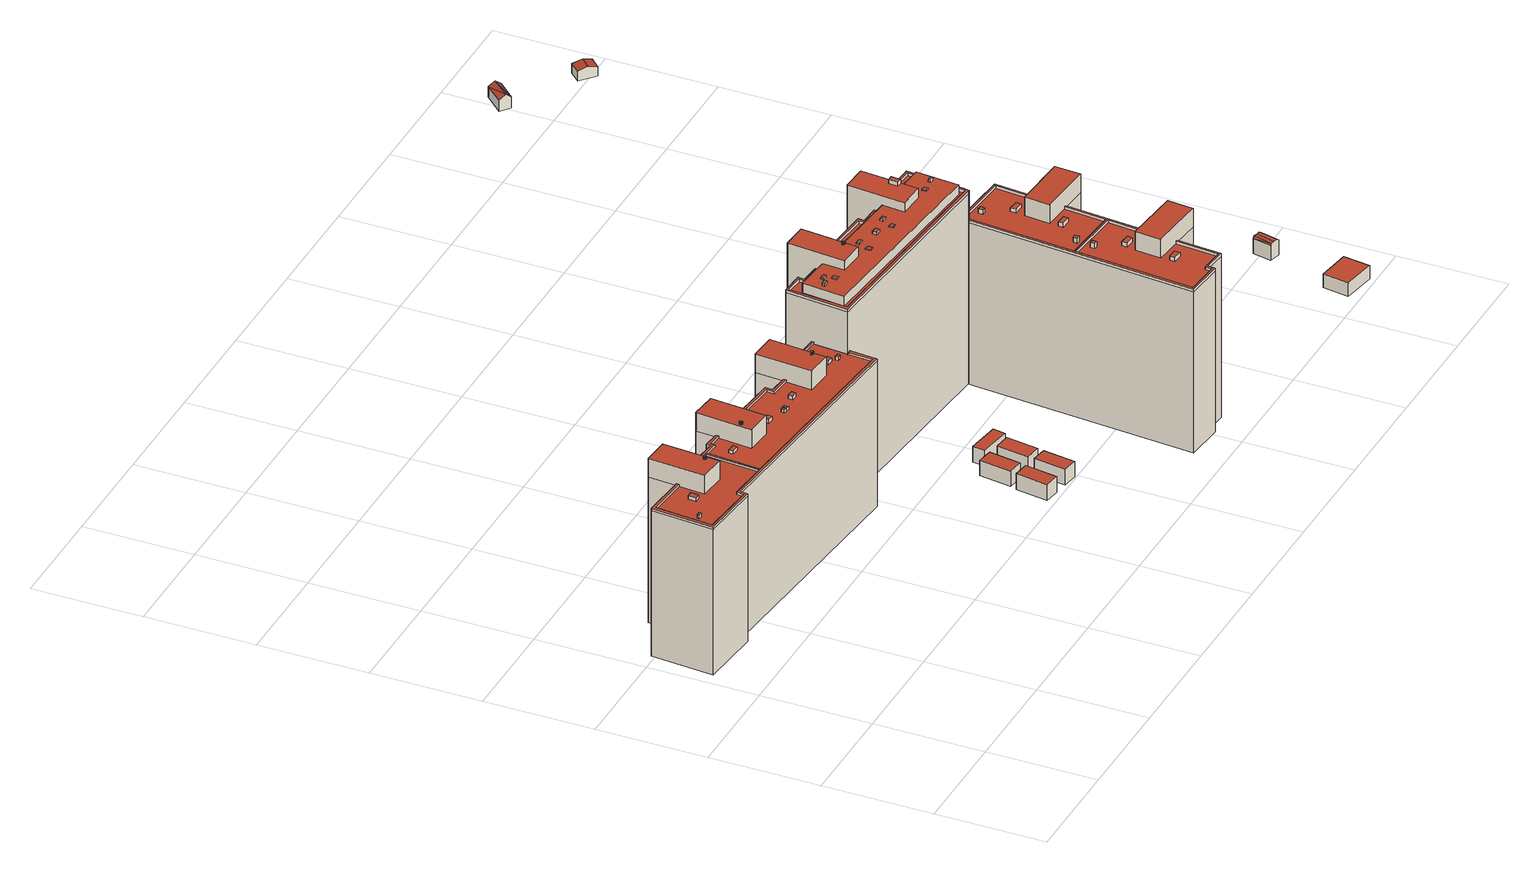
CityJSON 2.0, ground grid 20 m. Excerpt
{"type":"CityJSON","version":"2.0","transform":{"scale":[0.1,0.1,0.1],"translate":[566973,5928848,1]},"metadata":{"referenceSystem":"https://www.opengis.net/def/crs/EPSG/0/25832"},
"CityObjects":{
"building1":{"type":"Building","attributes":{"Grundfläche 2D":"685.745754","Grundhöhe NN":"2.690"},"children":["building1-1","building1-2","building1-3","building1-4","building1-5","building1-6","building1-7","building1-8","building1-9","building1-10","building1-11","building1-12","building1-13","building1-14","building1-15","building1-16","building1-17"],"geometry":[{"type":"MultiSurface","lod":"3","boundaries":[[[0,1,2,3],[4,5,6,7,8,9,10,11,12,13,14,15,16,17,18,19,20]],[[21,22,23,24,25,26,27,28,29,30,31,32,33,34,35,36,37,38,39,40,41,42,43,44,45,46,47,48,49,50,51,52,53,54,55,56,57,58,59]],[[60,61,62,63],[64,65,66,67,68,69,70,71,72,73,74,75,76,77,78,79]],[[80,81,82,83,84,85,86,87,88,89,90,91,92,93,94,95,96]],[[97,98,99,100],[101,102,103,104,105,106,107,108,109,110,111,112,113,114,115]],[[42,116,1,0,44,43,117,118]],[[116,119,2,1]],[[45,3,2,119,47,120,121,46]],[[0,3,45,44]],[[52,122,61,60,54,53,123,124]],[[122,125,62,61]],[[55,63,62,125,126,87,86,56]],[[60,63,55,54]],[[127,88,87,126]],[[127,128,89,88]],[[128,129,90,89]],[[129,130,91,90]],[[130,131,92,91]],[[131,132,93,92]],[[132,133,25,95,94,93]],[[96,95,25,24]],[[80,96,24,23]],[[22,21,82,81]],[[21,59,83,82]],[[84,83,59,58]],[[85,84,58,57]],[[86,85,57,56]],[[32,134,98,97,34,33,135,136]],[[134,137,99,98]],[[35,100,99,137,37,138,139,36]],[[97,100,35,34]],[[134,32,140,141]],[[137,134,141,142]],[[37,137,142,143]],[[47,119,144,145]],[[38,37,143,146]],[[39,38,146,147]],[[40,39,147,148]],[[41,40,148,149]],[[42,41,149,150]],[[116,42,150,151]],[[119,116,151,144]],[[48,47,145,152]],[[49,48,152,153]],[[50,49,153,154]],[[51,50,154,155]],[[52,51,155,156]],[[122,52,156,157]],[[125,122,157,158]],[[126,125,158,159]],[[127,126,159,160]],[[128,127,160,161]],[[129,128,161,162]],[[130,129,162,163]],[[131,130,163,164]],[[132,131,164,165]],[[166,25,133,132,165,167]],[[29,28,168,169]],[[168,28,27,26,25,166,170]],[[171,31,30,29,169,172]],[[32,31,171,140]],[[167,165,164,163,162,161,160,159,158,157,156,155,154,153,152,145,144,151,150,149,148,147,146,143,142,141,140,171,172,169,168,170,166]]],"semantics":{"surfaces":[{"type":"RoofSurface"},{"type":"WallSurface"},{"type":"GroundSurface"}],"values":[0,0,0,0,0,1,1,1,1,1,1,1,1,1,1,1,1,1,1,1,1,1,1,1,1,1,1,1,1,1,1,1,1,1,1,1,1,1,1,1,1,1,1,1,1,1,1,1,1,1,1,1,1,1,1,1,1,1,1,1,1,2]}}]},
"building1-1":{"type":"BuildingInstallation","parents":["building1"],"geometry":[{"type":"MultiSurface","lod":"3","boundaries":[[[173,174,175,176]],[[176,175,177,178]],[[173,176,178,179]],[[174,173,179,180]],[[175,174,180,177]]],"semantics":{"surfaces":[{"type":"RoofSurface"},{"type":"WallSurface"}],"values":[0,1,1,1,1]}}]},
"building1-2":{"type":"BuildingInstallation","parents":["building1"],"geometry":[{"type":"MultiSurface","lod":"3","boundaries":[[[181,182,183,184,185,186,187,188,189,190,191,192,193,194,195]],[[191,190,110,109]],[[184,183,102,101]],[[181,195,105,104]],[[182,181,104,103]],[[183,182,103,102]],[[185,184,101,115]],[[186,185,115,114]],[[187,186,114,113]],[[188,187,113,112]],[[189,188,112,111]],[[190,189,111,110]],[[192,191,109,108]],[[193,192,108,107]],[[194,193,107,106]],[[195,194,106,105]]],"semantics":{"surfaces":[{"type":"RoofSurface"},{"type":"WallSurface"}],"values":[0,1,1,1,1,1,1,1,1,1,1,1,1,1,1,1]}}]},
"building1-3":{"type":"BuildingInstallation","parents":["building1"],"geometry":[{"type":"MultiSurface","lod":"3","boundaries":[[[196,197,198,199]],[[200,201,199,198]],[[196,199,201,202]],[[202,203,197,196]],[[198,197,203,200]]],"semantics":{"surfaces":[{"type":"RoofSurface"},{"type":"WallSurface"}],"values":[0,1,1,1,1]}}]},
"building1-4":{"type":"BuildingInstallation","parents":["building1"],"geometry":[{"type":"MultiSurface","lod":"3","boundaries":[[[204,205,206,207]],[[207,206,208,209]],[[204,207,209,210]],[[205,204,210,211]],[[206,205,211,208]]],"semantics":{"surfaces":[{"type":"RoofSurface"},{"type":"WallSurface"}],"values":[0,1,1,1,1]}}]},
"building1-5":{"type":"BuildingInstallation","parents":["building1"],"geometry":[{"type":"MultiSurface","lod":"3","boundaries":[[[212,213,214,215,139,138,216,217,218,219,118,117,220]],[[37,38,216,138]],[[39,217,216,38]],[[39,40,218,217]],[[40,41,219,218]],[[41,42,118,219]],[[221,212,220,117,43,222]],[[213,212,221,223]],[[214,213,223,224]],[[224,225,215,214]],[[225,36,139,215]]],"semantics":{"surfaces":[{"type":"RoofSurface"},{"type":"WallSurface"}],"values":[0,1,1,1,1,1,1,1,1,1,1]}}]},
"building1-6":{"type":"BuildingInstallation","parents":["building1"],"geometry":[{"type":"MultiSurface","lod":"3","boundaries":[[[226,227,228,229]],[[229,228,230,231]],[[226,229,231,232]],[[227,226,232,233]],[[228,227,233,230]]],"semantics":{"surfaces":[{"type":"RoofSurface"},{"type":"WallSurface"}],"values":[0,1,1,1,1]}}]},
"building1-7":{"type":"BuildingInstallation","parents":["building1"],"geometry":[{"type":"MultiSurface","lod":"3","boundaries":[[[234,235,236,237,238,239,240,121,120,241,242,243,244,124,123,245]],[[47,48,241,120]],[[49,242,241,48]],[[49,50,243,242]],[[50,51,244,243]],[[51,52,124,244]],[[245,123,53,246]],[[247,234,245,246]],[[247,248,235,234]],[[238,237,236,249,250,251]],[[251,252,253,240,239,238]],[[121,240,253,46]]],"semantics":{"surfaces":[{"type":"RoofSurface"},{"type":"WallSurface"}],"values":[0,1,1,1,1,1,1,1,1,1,1,1]}}]},
"building1-8":{"type":"BuildingInstallation","parents":["building1"],"geometry":[{"type":"MultiSurface","lod":"3","boundaries":[[[254,255,256,257]],[[257,256,258,259]],[[254,257,259,260]],[[255,254,260,261]],[[256,255,261,258]]],"semantics":{"surfaces":[{"type":"RoofSurface"},{"type":"WallSurface"}],"values":[0,1,1,1,1]}}]},
"building1-9":{"type":"BuildingInstallation","parents":["building1"],"geometry":[{"type":"MultiSurface","lod":"3","boundaries":[[[262,263,136,135,264,265,266,267,268,269]],[[33,270,264,135]],[[270,271,272,266,265,264]],[[272,27,267,266]],[[27,28,268,267]],[[29,269,268,28]],[[29,30,31,263,262,269]],[[31,32,136,263]]],"semantics":{"surfaces":[{"type":"RoofSurface"},{"type":"WallSurface"}],"values":[0,1,1,1,1,1,1,1]}}]},
"building1-10":{"type":"BuildingInstallation","parents":["building1"],"geometry":[{"type":"MultiSurface","lod":"3","boundaries":[[[273,274,275,276]],[[277,278,276,275]],[[273,276,278,279]],[[274,273,279,280]],[[280,277,275,274]]],"semantics":{"surfaces":[{"type":"RoofSurface"},{"type":"WallSurface"}],"values":[0,1,1,1,1]}}]},
"building1-11":{"type":"BuildingInstallation","parents":["building1"],"geometry":[{"type":"MultiSurface","lod":"3","boundaries":[[[281,282,283,284]],[[284,283,285,286]],[[286,287,281,284]],[[282,281,287,288]],[[288,285,283,282]]],"semantics":{"surfaces":[{"type":"RoofSurface"},{"type":"WallSurface"}],"values":[0,1,1,1,1]}}]},
"building1-12":{"type":"BuildingInstallation","parents":["building1"],"geometry":[{"type":"MultiSurface","lod":"3","boundaries":[[[289,290,291,292]],[[293,294,292,291]],[[294,295,289,292]],[[290,289,295,296]],[[291,290,296,293]]],"semantics":{"surfaces":[{"type":"RoofSurface"},{"type":"WallSurface"}],"values":[0,1,1,1,1]}}]},
"building1-13":{"type":"BuildingInstallation","parents":["building1"],"geometry":[{"type":"MultiSurface","lod":"3","boundaries":[[[297,298,299,300,301,302,303,304,305,306,307,308,309,310,311,312,313]],[[300,299,19,18]],[[313,312,6,5]],[[297,313,5,4]],[[298,297,4,20]],[[299,298,20,19]],[[301,300,18,17]],[[302,301,17,16]],[[303,302,16,15]],[[304,303,15,14]],[[305,304,14,13]],[[306,305,13,12]],[[307,306,12,11]],[[308,307,11,10]],[[309,308,10,9]],[[310,309,9,8]],[[311,310,8,7]],[[312,311,7,6]]],"semantics":{"surfaces":[{"type":"RoofSurface"},{"type":"WallSurface"}],"values":[0,1,1,1,1,1,1,1,1,1,1,1,1,1,1,1,1,1]}}]},
"building1-14":{"type":"BuildingInstallation","parents":["building1"],"geometry":[{"type":"MultiSurface","lod":"3","boundaries":[[[81,80,236,235]],[[81,235,248,22]],[[236,80,23,249]]],"semantics":{"surfaces":[{"type":"RoofSurface"},{"type":"WallSurface"}],"values":[0,1,1]}}]},
"building1-15":{"type":"BuildingInstallation","parents":["building1"],"geometry":[{"type":"MultiSurface","lod":"3","boundaries":[[[314,315,316,317]],[[317,316,318,319]],[[314,317,319,320]],[[320,321,315,314]],[[321,318,316,315]]],"semantics":{"surfaces":[{"type":"RoofSurface"},{"type":"WallSurface"}],"values":[0,1,1,1,1]}}]},
"building1-16":{"type":"BuildingInstallation","parents":["building1"],"geometry":[{"type":"MultiSurface","lod":"3","boundaries":[[[322,323,324,325,326,327,328,329,330,331,332,333,334,335,336,337]],[[323,322,66,65]],[[324,323,65,64]],[[322,337,67,66]],[[325,324,64,79]],[[326,325,79,78]],[[327,326,78,77]],[[328,327,77,76]],[[329,328,76,75]],[[330,329,75,74]],[[331,330,74,73]],[[332,331,73,72]],[[333,332,72,71]],[[334,333,71,70]],[[335,334,70,69]],[[336,335,69,68]],[[337,336,68,67]]],"semantics":{"surfaces":[{"type":"RoofSurface"},{"type":"WallSurface"}],"values":[0,1,1,1,1,1,1,1,1,1,1,1,1,1,1,1,1]}}]},
"building1-17":{"type":"BuildingInstallation","parents":["building1"],"geometry":[{"type":"MultiSurface","lod":"3","boundaries":[[[338,339,340,341,342,343]],[[344,345,340,339]],[[345,346,341,340]],[[346,347,342,341]],[[347,348,349,338,343,342]],[[349,344,339,338]]],"semantics":{"surfaces":[{"type":"RoofSurface"},{"type":"WallSurface"}],"values":[0,1,1,1,1,1]}}]},
"building2":{"type":"Building","attributes":{"Grundfläche 2D":"17.145544","Grundhöhe NN":"2.746"},"geometry":[{"type":"Solid","lod":"3","boundaries":[[[[350,351,352,353]],[[354,355,353,352]],[[355,356,350,353]],[[356,357,351,350]],[[357,354,352,351]],[[357,356,355,354]]]],"semantics":{"surfaces":[{"type":"RoofSurface"},{"type":"WallSurface"},{"type":"GroundSurface"}],"values":[[0,1,1,1,1,2]]}}]},
"building3":{"type":"Building","attributes":{"Grundfläche 2D":"17.707778","Grundhöhe NN":"2.750"},"geometry":[{"type":"Solid","lod":"3","boundaries":[[[[358,359,360,361]],[[362,363,361,360]],[[363,364,358,361]],[[364,365,359,358]],[[365,362,360,359]],[[365,364,363,362]]]],"semantics":{"surfaces":[{"type":"RoofSurface"},{"type":"WallSurface"},{"type":"GroundSurface"}],"values":[[0,1,1,1,1,2]]}}]},
"building4":{"type":"Building","attributes":{"Grundfläche 2D":"16.657451","Grundhöhe NN":"2.743"},"geometry":[{"type":"Solid","lod":"3","boundaries":[[[[366,367,368,369]],[[370,371,369,368]],[[371,372,366,369]],[[372,373,367,366]],[[373,370,368,367]],[[373,372,371,370]]]],"semantics":{"surfaces":[{"type":"RoofSurface"},{"type":"WallSurface"},{"type":"GroundSurface"}],"values":[[0,1,1,1,1,2]]}}]},
"building5":{"type":"Building","attributes":{"Grundfläche 2D":"17.500927","Grundhöhe NN":"2.714"},"geometry":[{"type":"Solid","lod":"3","boundaries":[[[[374,375,376,377]],[[378,379,377,376]],[[379,380,374,377]],[[380,381,375,374]],[[381,378,376,375]],[[381,380,379,378]]]],"semantics":{"surfaces":[{"type":"RoofSurface"},{"type":"WallSurface"},{"type":"GroundSurface"}],"values":[[0,1,1,1,1,2]]}}]},
"building6":{"type":"Building","attributes":{"Grundfläche 2D":"14.214195","Grundhöhe NN":"2.669"},"geometry":[{"type":"Solid","lod":"3","boundaries":[[[[382,383,384,385]],[[386,387,385,384]],[[387,388,382,385]],[[388,389,383,382]],[[389,386,384,383]],[[389,388,387,386]]]],"semantics":{"surfaces":[{"type":"RoofSurface"},{"type":"WallSurface"},{"type":"GroundSurface"}],"values":[[0,1,1,1,1,2]]}}]},
"building7":{"type":"Building","attributes":{"Grundfläche 2D":"485.753522","Grundhöhe NN":"2.376"},"children":["building7-1","building7-2","building7-3","building7-4","building7-5","building7-6","building7-7","building7-8","building7-9","building7-10","building7-11","building7-12","building7-13"],"geometry":[{"type":"Solid","lod":"3","boundaries":[[[[390,391,392,393,394,395,396,397,398,399,400,401,402,403,404,405,406,407,408,409,410,411,412,413,414,415,416,417,418]],[[419,420,421,422,423,424,425,426,427,428,429,430]],[[431,432,433,434,435,436,437,438,439,440,441,442,443,444,445,446,447,448]],[[449,450,451,452]],[[453,454,455,456]],[[457,458,459,460,461,462,463,464,465,466,467]],[[468,469,401,400]],[[469,470,471,403,402,401]],[[471,472,404,403]],[[472,473,405,404]],[[473,474,475,476,408,407,406,405]],[[476,477,409,408]],[[478,479,411,410,409,477]],[[479,480,481,413,412,411]],[[481,482,483,415,414,413]],[[484,416,415,483]],[[435,418,417,436]],[[433,391,390,418,435,434]],[[392,391,433,432]],[[432,431,393,392]],[[431,448,394,393]],[[448,447,395,394]],[[396,395,447,446]],[[446,445,444,398,397,396]],[[444,443,399,398]],[[469,468,485,486]],[[487,471,470,469,486,488]],[[472,471,487,489]],[[473,472,489,490]],[[491,492,493,476,475,474,473,490]],[[477,476,493,494]],[[495,479,478,477,494,496]],[[497,481,480,479,495,498]],[[499,483,482,481,497,500]],[[484,483,499,501]],[[465,464,463,502,503,452,451,428,427]],[[449,452,503,504]],[[468,400,399,443,442,430,429,450,449,504,485]],[[450,429,428,451]],[[437,436,417,416,484,501,505,456,455,424,423]],[[453,456,505,506]],[[457,467,466,426,425,454,453,506,507]],[[454,425,424,455]],[[458,457,507,508]],[[459,458,508,509]],[[460,459,509,510]],[[511,462,461,460,510,512]],[[463,462,511,502]],[[430,442,441,419]],[[419,441,440,420]],[[420,440,439,421]],[[421,439,438,422]],[[422,438,437,423]],[[426,466,465,427]],[[506,505,501,499,500,497,498,495,496,494,493,492,491,490,489,487,488,486,485,504,503,502,511,512,510,509,508,507]]]],"semantics":{"surfaces":[{"type":"RoofSurface"},{"type":"WallSurface"},{"type":"GroundSurface"}],"values":[[0,0,0,0,0,0,1,1,1,1,1,1,1,1,1,1,1,1,1,1,1,1,1,1,1,1,1,1,1,1,1,1,1,1,1,1,1,1,1,1,1,1,1,1,1,1,1,1,1,1,1,1,1,1,2]]}}]},
"building7-1":{"type":"BuildingInstallation","parents":["building7"],"geometry":[{"type":"MultiSurface","lod":"3","boundaries":[[[513,514,515,516,517,518,519,520,521,522,523,524,525,526,527,528,529,530]],[[531,529,532]],[[529,528,532]],[[533,534,516,515]],[[535,533,515,514]],[[517,516,534,536]],[[536,537,518,517]],[[537,538,519,518]],[[538,539,520,519]],[[539,540,521,520]],[[540,541,522,521]],[[541,542,523,522]],[[542,543,524,523]],[[543,544,525,524]],[[544,545,526,525]],[[545,546,527,526]],[[546,532,528,527]],[[531,547,530,529]],[[547,548,513,530]],[[548,535,514,513]]],"semantics":{"surfaces":[{"type":"RoofSurface"},{"type":"WallSurface"}],"values":[0,1,1,1,1,1,1,1,1,1,1,1,1,1,1,1,1,1,1,1]}}]},
"building7-2":{"type":"BuildingInstallation","parents":["building7"],"geometry":[{"type":"MultiSurface","lod":"3","boundaries":[[[549,550,551,552]],[[553,554,550,549]],[[551,550,554,555]],[[555,556,552,551]],[[556,553,549,552]]],"semantics":{"surfaces":[{"type":"RoofSurface"},{"type":"WallSurface"}],"values":[0,1,1,1,1]}}]},
"building7-3":{"type":"BuildingInstallation","parents":["building7"],"geometry":[{"type":"MultiSurface","lod":"3","boundaries":[[[557,558,559,560,561,562,563,564,565,566,567,568,569]],[[464,563,562,463]],[[570,564,563,464]],[[570,571,565,564]],[[566,565,571,572]],[[573,567,566,572]],[[573,467,568,567]],[[457,569,568,467]],[[457,458,557,569]],[[458,459,558,557]],[[459,460,559,558]],[[460,461,462,561,560,559]],[[462,463,562,561]]],"semantics":{"surfaces":[{"type":"RoofSurface"},{"type":"WallSurface"}],"values":[0,1,1,1,1,1,1,1,1,1,1,1,1]}}]},
"building7-4":{"type":"BuildingInstallation","parents":["building7"],"geometry":[{"type":"MultiSurface","lod":"3","boundaries":[[[574,575,576,577]],[[577,576,578,579]],[[574,577,579,580]],[[575,574,580,581]],[[576,575,581,578]]],"semantics":{"surfaces":[{"type":"RoofSurface"},{"type":"WallSurface"}],"values":[0,1,1,1,1]}}]},
"building7-5":{"type":"BuildingInstallation","parents":["building7"],"geometry":[{"type":"MultiSurface","lod":"3","boundaries":[[[582,583,584,585]],[[585,584,586,587]],[[587,588,582,585]],[[583,582,588,589]],[[589,586,584,583]]],"semantics":{"surfaces":[{"type":"RoofSurface"},{"type":"WallSurface"}],"values":[0,1,1,1,1]}}]},
"building7-6":{"type":"BuildingInstallation","parents":["building7"],"geometry":[{"type":"MultiSurface","lod":"3","boundaries":[[[590,591,592,593]],[[593,592,594,595]],[[590,593,595,596]],[[591,590,596,597]],[[592,591,597,594]]],"semantics":{"surfaces":[{"type":"RoofSurface"},{"type":"WallSurface"}],"values":[0,1,1,1,1]}}]},
"building7-7":{"type":"BuildingInstallation","parents":["building7"],"geometry":[{"type":"MultiSurface","lod":"3","boundaries":[[[598,599,600,601]],[[601,600,602,603]],[[598,601,603,604]],[[604,605,599,598]],[[600,599,605,602]]],"semantics":{"surfaces":[{"type":"RoofSurface"},{"type":"WallSurface"}],"values":[0,1,1,1,1]}}]},
"building7-8":{"type":"BuildingInstallation","parents":["building7"],"geometry":[{"type":"MultiSurface","lod":"3","boundaries":[[[606,607,608,609]],[[609,608,610,611]],[[606,609,611,612]],[[607,606,612,613]],[[608,607,613,610]]],"semantics":{"surfaces":[{"type":"RoofSurface"},{"type":"WallSurface"}],"values":[0,1,1,1,1]}}]},
"building7-9":{"type":"BuildingInstallation","parents":["building7"],"geometry":[{"type":"MultiSurface","lod":"3","boundaries":[[[614,615,616,617]],[[618,619,616,615]],[[617,616,619,620]],[[614,617,620,621]],[[621,618,615,614]]],"semantics":{"surfaces":[{"type":"RoofSurface"},{"type":"WallSurface"}],"values":[0,1,1,1,1]}}]},
"building7-10":{"type":"BuildingInstallation","parents":["building7"],"geometry":[{"type":"MultiSurface","lod":"3","boundaries":[[[622,623,624,625]],[[625,624,626,627]],[[622,625,627,628]],[[623,622,628,629]],[[624,623,629,626]]],"semantics":{"surfaces":[{"type":"RoofSurface"},{"type":"WallSurface"}],"values":[0,1,1,1,1]}}]},
"building7-11":{"type":"BuildingInstallation","parents":["building7"],"geometry":[{"type":"MultiSurface","lod":"3","boundaries":[[[630,631,632,633]],[[633,632,634,635]],[[635,636,630,633]],[[631,630,636,637]],[[637,634,632,631]]],"semantics":{"surfaces":[{"type":"RoofSurface"},{"type":"WallSurface"}],"values":[0,1,1,1,1]}}]},
"building7-12":{"type":"BuildingInstallation","parents":["building7"],"geometry":[{"type":"MultiSurface","lod":"3","boundaries":[[[638,639,640,641]],[[641,640,642,643]],[[638,641,643,644]],[[639,638,644,645]],[[640,639,645,642]]],"semantics":{"surfaces":[{"type":"RoofSurface"},{"type":"WallSurface"}],"values":[0,1,1,1,1]}}]},
"building7-13":{"type":"BuildingInstallation","parents":["building7"],"geometry":[{"type":"MultiSurface","lod":"3","boundaries":[[[646,647,648,649]],[[649,648,650,651]],[[651,652,646,649]],[[647,646,652,653]],[[653,650,648,647]]],"semantics":{"surfaces":[{"type":"RoofSurface"},{"type":"WallSurface"}],"values":[0,1,1,1,1]}}]},
"building8":{"type":"Building","attributes":{"Grundfläche 2D":"532.486629","Grundhöhe NN":"2.413"},"children":["building8-1","building8-2","building8-3","building8-4","building8-5","building8-6","building8-7","building8-8","building8-9","building8-10"],"geometry":[{"type":"MultiSurface","lod":"3","boundaries":[[[654,655,656,657]],[[658,659,660,661,662,663,664,665,666,667,668,669,670,671,672]],[[673,674,675,676,677,678]],[[679,680,681,682,683,684,685,686,687,688,689,690,691,692,693,694,695,696,697,698,699,700]],[[688,687,654,657]],[[701,655,654,687,686,702,703,685]],[[701,704,656,655]],[[688,657,656,704,690,705,706,689]],[[707,708,666,665]],[[708,709,667,666]],[[709,710,711,669,668,667]],[[712,670,669,711]],[[712,713,671,670]],[[658,672,680,679]],[[700,659,658,679]],[[700,699,660,659]],[[661,660,699,698]],[[698,697,662,661]],[[663,696,695,664]],[[695,707,665,664]],[[682,681,673,678]],[[680,672,671,713,714,676,675,674,673,681]],[[714,715,677,676]],[[682,678,677,715,684,716,717,683]],[[494,695,694,693,692,718,719]],[[708,707,493,720]],[[707,695,494,493]],[[709,708,720,721]],[[722,711,710,709,721,723]],[[712,711,722,724]],[[713,712,724,725]],[[714,713,725,726]],[[715,714,726,727]],[[684,715,727,728]],[[685,684,728,729]],[[701,685,729,730]],[[704,701,730,731]],[[690,704,731,732]],[[691,690,732,733]],[[692,691,733,718]],[[723,721,720,493,494,719,718,733,732,731,730,729,728,727,726,725,724,722]]],"semantics":{"surfaces":[{"type":"RoofSurface"},{"type":"WallSurface"},{"type":"GroundSurface"}],"values":[0,0,0,0,1,1,1,1,1,1,1,1,1,1,1,1,1,1,1,1,1,1,1,1,1,1,1,1,1,1,1,1,1,1,1,1,1,1,1,1,2]}}]},
"building8-1":{"type":"BuildingInstallation","parents":["building8"],"geometry":[{"type":"MultiSurface","lod":"3","boundaries":[[[734,735,736,737]],[[737,736,738,739]],[[734,737,739,740]],[[735,734,740,741]],[[736,735,741,738]]],"semantics":{"surfaces":[{"type":"RoofSurface"},{"type":"WallSurface"}],"values":[0,1,1,1,1]}}]},
"building8-2":{"type":"BuildingInstallation","parents":["building8"],"geometry":[{"type":"MultiSurface","lod":"3","boundaries":[[[742,743,744,745]],[[746,747,745,744]],[[747,748,742,745]],[[743,742,748,749]],[[744,743,749,746]]],"semantics":{"surfaces":[{"type":"RoofSurface"},{"type":"WallSurface"}],"values":[0,1,1,1,1]}}]},
"building8-3":{"type":"BuildingInstallation","parents":["building8"],"geometry":[{"type":"MultiSurface","lod":"3","boundaries":[[[750,751,752,753]],[[753,752,754,755]],[[750,753,755,756]],[[751,750,756,757]],[[752,751,757,754]]],"semantics":{"surfaces":[{"type":"RoofSurface"},{"type":"WallSurface"}],"values":[0,1,1,1,1]}}]},
"building8-4":{"type":"BuildingInstallation","parents":["building8"],"geometry":[{"type":"MultiSurface","lod":"3","boundaries":[[[758,759,760,761]],[[761,760,762,763]],[[758,761,763,764]],[[764,765,759,758]],[[765,762,760,759]]],"semantics":{"surfaces":[{"type":"RoofSurface"},{"type":"WallSurface"}],"values":[0,1,1,1,1]}}]},
"building8-5":{"type":"BuildingInstallation","parents":["building8"],"geometry":[{"type":"MultiSurface","lod":"3","boundaries":[[[766,767,768,769]],[[769,768,770,771]],[[766,769,771,772]],[[767,766,772,773]],[[768,767,773,770]]],"semantics":{"surfaces":[{"type":"RoofSurface"},{"type":"WallSurface"}],"values":[0,1,1,1,1]}}]},
"building8-6":{"type":"BuildingInstallation","parents":["building8"],"geometry":[{"type":"MultiSurface","lod":"3","boundaries":[[[774,775,776,777]],[[777,776,778,779]],[[774,777,779,780]],[[780,781,775,774]],[[781,778,776,775]]],"semantics":{"surfaces":[{"type":"RoofSurface"},{"type":"WallSurface"}],"values":[0,1,1,1,1]}}]},
"building8-7":{"type":"BuildingInstallation","parents":["building8"],"geometry":[{"type":"MultiSurface","lod":"3","boundaries":[[[782,783,784,706,705,785]],[[783,782,692,693]],[[784,783,693,786]],[[706,784,786,689]],[[691,785,705,690]],[[692,782,785,691]]],"semantics":{"surfaces":[{"type":"RoofSurface"},{"type":"WallSurface"}],"values":[0,1,1,1,1,1]}}]},
"building8-8":{"type":"BuildingInstallation","parents":["building8"],"geometry":[{"type":"MultiSurface","lod":"3","boundaries":[[[787,788,789,790]],[[790,789,791,792]],[[787,790,792,793]],[[788,787,793,794]],[[789,788,794,791]]],"semantics":{"surfaces":[{"type":"RoofSurface"},{"type":"WallSurface"}],"values":[0,1,1,1,1]}}]},
"building8-9":{"type":"BuildingInstallation","parents":["building8"],"geometry":[{"type":"MultiSurface","lod":"3","boundaries":[[[663,662,795,796]],[[663,796,797,696]],[[795,662,697,798]]],"semantics":{"surfaces":[{"type":"RoofSurface"},{"type":"WallSurface"}],"values":[0,1,1]}}]},
"building8-10":{"type":"BuildingInstallation","parents":["building8"],"geometry":[{"type":"MultiSurface","lod":"3","boundaries":[[[717,716,703,702,796,795]],[[686,797,796,702]],[[795,798,683,717]],[[684,685,703,716]]],"semantics":{"surfaces":[{"type":"RoofSurface"},{"type":"WallSurface"}],"values":[0,1,1,1]}}]},
"building9":{"type":"Building","attributes":{"Grundfläche 2D":"28.880380","Grundhöhe NN":"1.258"},"geometry":[{"type":"Solid","lod":"3","boundaries":[[[[799,800,801,802]],[[803,804,802,801]],[[804,805,799,802]],[[805,806,800,799]],[[806,803,801,800]],[[806,805,804,803]]]],"semantics":{"surfaces":[{"type":"RoofSurface"},{"type":"WallSurface"},{"type":"GroundSurface"}],"values":[[0,1,1,1,1,2]]}}]},
"building10":{"type":"Building","attributes":{"Grundfläche 2D":"29.871988","Grundhöhe NN":"1.973"},"geometry":[{"type":"Solid","lod":"3","boundaries":[[[[807,808,809,810]],[[811,812,810,809]],[[812,813,807,810]],[[813,814,808,807]],[[814,811,809,808]],[[814,813,812,811]]]],"semantics":{"surfaces":[{"type":"RoofSurface"},{"type":"WallSurface"},{"type":"GroundSurface"}],"values":[[0,1,1,1,1,2]]}}]},
"building11":{"type":"Building","attributes":{"Grundfläche 2D":"7.701167","Grundhöhe NN":"1.761"},"geometry":[{"type":"Solid","lod":"3","boundaries":[[[[815,816,817]],[[815,817,818]],[[819,815,818,820]],[[821,819,820,822]],[[821,822,823]],[[821,823,824]],[[817,816,825,826]],[[827,828,823,822,820,818,817,826,829]],[[824,823,828,830]],[[816,815,819,821,824,830,825]],[[828,827,829,826,825,830]]]],"semantics":{"surfaces":[{"type":"RoofSurface"},{"type":"WallSurface"},{"type":"GroundSurface"}],"values":[[0,0,0,0,0,0,1,1,1,1,2]]}}]},
"building12":{"type":"Building","attributes":{"Grundfläche 2D":"9.996788","Grundhöhe NN":"1.071"},"geometry":[{"type":"Solid","lod":"3","boundaries":[[[[831,832,833]],[[834,832,831]],[[834,831,835]],[[834,835,836]],[[833,832,837,838]],[[835,831,833,838,839]],[[836,835,839,840]],[[837,832,834,836,840]],[[838,837,840,839]]]],"semantics":{"surfaces":[{"type":"RoofSurface"},{"type":"WallSurface"},{"type":"GroundSurface"}],"values":[[0,0,0,0,1,1,1,1,2]]}}]},
"building13":{"type":"Building","attributes":{"Grundfläche 2D":"8.624795","Grundhöhe NN":"1.393"},"geometry":[{"type":"Solid","lod":"3","boundaries":[[[[841,842,843,844]],[[845,842,841,846]],[[844,843,847,848]],[[846,841,844,848,849]],[[845,846,849,850]],[[847,843,842,845,850]],[[848,847,850,849]]]],"semantics":{"surfaces":[{"type":"RoofSurface"},{"type":"WallSurface"},{"type":"GroundSurface"}],"values":[[0,0,1,1,1,1,2]]}}]}
},
"vertices":[
[293,521,334],[302,623,334],[255,628,334],[245,525,334],[254,549,334],[255,549,334],[255,548,334],[255,547,334],[255,546,334],[254,546,334],[254,545,334],[253,545,334],[252,546,334],[251,546,334],[251,547,334],[251,548,334],[251,549,334],[252,549,334],[252,550,334],[253,550,334],[254,550,334],[113,491,298],[187,485,298],[190,485,298],[558,453,298],[561,498,298],[561,503,298],[566,561,298],[566,564,298],[529,567,298],[529,564,298],[528,553,298],[494,556,298],[494,551,298],[490,504,298],[442,508,298],[446,555,298],[447,560,298],[411,563,298],[412,577,298],[334,584,298],[333,569,298],[298,572,298],[297,568,298],[293,521,298],[245,525,298],[251,586,298],[252,591,298],[220,594,298],[220,586,298],[175,590,298],[175,598,298],[145,600,298],[145,595,298],[141,534,298],[92,538,298],[96,585,298],[18,591,298],[9,487,298],[112,478,298],[141,534,334],[148,638,334],[100,642,334],[92,538,334],[136,560,334],[136,561,334],[137,561,334],[138,560,334],[139,559,334],[139,558,334],[138,557,334],[137,556,334],[136,556,334],[136,557,334],[135,557,334],[135,558,334],[134,558,334],[134,559,334],[135,559,334],[135,560,334],[190,485,302],[187,485,302],[113,491,302],[112,478,302],[9,487,302],[18,591,302],[96,585,302],[96,590,302],[13,597,302],[3,483,302],[116,473,302],[118,486,302],[563,447,302],[567,497,302],[566,497,302],[561,498,302],[558,453,302],[490,504,334],[499,608,334],[451,612,334],[442,508,334],[486,530,334],[487,530,334],[488,530,334],[489,530,334],[489,529,334],[490,528,334],[489,527,334],[489,526,334],[488,526,334],[487,526,334],[486,526,334],[486,527,334],[485,527,334],[485,528,334],[485,529,334],[302,623,298],[297,568,302],[298,572,302],[255,628,298],[252,591,302],[251,586,302],[148,638,298],[145,595,302],[145,600,302],[100,642,298],[96,590,298],[13,597,298],[3,483,298],[116,473,298],[118,486,298],[563,447,298],[567,497,298],[566,497,298],[499,608,298],[494,551,302],[494,556,302],[451,612,298],[447,560,302],[446,555,302],[494,556,17],[499,608,17],[451,612,17],[447,560,17],[255,628,17],[252,591,17],[411,563,17],[412,577,17],[334,584,17],[333,569,17],[298,572,17],[302,623,17],[220,594,17],[220,586,17],[175,590,17],[175,598,17],[145,600,17],[148,638,17],[100,642,17],[96,590,17],[13,597,17],[3,483,17],[116,473,17],[118,486,17],[563,447,17],[567,497,17],[561,498,17],[566,497,17],[566,564,17],[529,567,17],[561,503,17],[528,553,17],[529,564,17],
[531,513,305],[532,521,305],[521,522,305],[520,514,305],[521,522,298],[520,514,298],[531,513,298],[532,521,298],
[489,530,340],[488,530,340],[487,530,340],[486,530,340],[485,529,340],[485,528,340],[485,527,340],[486,527,340],[486,526,340],[487,526,340],[488,526,340],[489,526,340],[489,527,340],[490,528,340],[489,529,340],
[218,553,304],[218,545,304],[232,544,304],[233,552,304],[232,544,298],[233,552,298],[218,553,298],[218,545,298],
[363,526,304],[362,520,304],[367,519,304],[367,526,304],[367,519,298],[367,526,298],[363,526,298],[362,520,298],
[338,564,302],[339,578,302],[407,572,302],[406,558,302],[411,563,302],[412,577,302],[334,584,302],[333,569,302],[332,564,302],[338,564,298],[332,564,298],[339,578,298],[407,572,298],[406,558,298],
[413,523,305],[414,531,305],[403,532,305],[402,523,305],[403,532,298],[402,523,298],[413,523,298],[414,531,298],
[170,585,302],[195,583,302],[198,583,302],[220,581,302],[225,580,302],[225,585,302],[226,588,302],[220,594,302],[220,586,302],[175,590,302],[175,598,302],[170,593,302],[170,593,298],[170,585,298],[195,583,298],[198,583,298],[220,581,298],[225,580,298],[225,585,298],[226,588,298],
[545,504,305],[546,509,305],[538,510,305],[538,504,305],[538,510,298],[538,504,298],[545,504,298],[546,509,298],
[529,564,302],[528,553,302],[532,548,302],[533,552,302],[534,564,302],[566,561,302],[566,564,302],[529,567,302],[532,548,298],[533,552,298],[534,564,298],
[156,559,305],[155,550,305],[169,549,305],[170,558,305],[169,549,298],[170,558,298],[156,559,298],[155,550,298],
[335,529,305],[336,538,305],[325,539,305],[324,530,305],[325,539,298],[324,530,298],[335,529,298],[336,538,298],
[22,516,305],[29,516,305],[29,520,305],[23,520,305],[29,520,298],[23,520,298],[22,516,298],[29,516,298],
[254,549,339],[254,550,339],[253,550,339],[252,550,339],[252,549,339],[251,549,339],[251,548,339],[251,547,339],[251,546,339],[252,546,339],[253,545,339],[254,545,339],[254,546,339],[255,546,339],[255,547,339],[255,548,339],[255,549,339],
[67,542,305],[76,542,305],[77,556,305],[68,557,305],[77,556,298],[68,557,298],[67,542,298],[76,542,298],
[137,561,339],[136,561,339],[136,560,339],[135,560,339],[135,559,339],[134,559,339],[134,558,339],[135,558,339],[135,557,339],[136,557,339],[136,556,339],[137,556,339],[138,557,339],[139,558,339],[139,559,339],[138,560,339],
[374,525,304],[374,526,304],[370,526,304],[369,519,304],[374,518,304],[374,519,304],[374,526,298],[370,526,298],[369,519,298],[374,518,298],[374,519,298],[374,525,298],
[721,201,47],[731,260,47],[702,264,47],[693,205,47],[702,264,17],[693,205,17],[721,201,17],[731,260,17],
[704,275,47],[733,271,47],[742,329,47],[713,334,47],[742,329,18],[713,334,18],[704,275,18],[733,271,18],
[754,256,47],[746,197,47],[774,193,47],[782,252,47],[774,193,17],[782,252,17],[754,256,17],[746,197,17],
[793,322,47],[764,326,47],[755,267,47],[784,263,47],[755,267,17],[784,263,17],[793,322,17],[764,326,17],
[743,338,47],[802,329,47],[806,352,47],[746,361,47],[806,352,17],[746,361,17],[743,338,17],[802,329,17],
[929,571,385],[930,579,385],[965,576,385],[956,470,385],[567,502,385],[575,609,385],[609,606,385],[608,598,385],[608,594,385],[648,591,385],[648,595,385],[613,598,385],[613,606,385],[614,610,385],[571,613,385],[561,498,385],[566,497,385],[567,497,385],[956,464,385],[960,464,385],[961,474,385],[969,580,385],[965,580,385],[926,583,385],[926,579,385],[925,572,385],[891,574,385],[891,571,385],[929,568,385],[582,588,399],[574,510,399],[948,478,399],[954,556,399],[890,561,399],[886,521,399],[839,524,399],[843,565,399],[694,578,399],[690,538,399],[644,541,399],[647,582,399],[956,470,380],[965,576,380],[930,579,380],[929,571,380],[929,568,380],[891,571,380],[890,561,380],[954,556,380],[948,478,380],[574,510,380],[582,588,380],[647,582,380],[648,591,380],[608,594,380],[608,598,380],[609,606,380],[575,609,380],[567,502,380],[653,647,417],[644,541,417],[690,538,417],[700,644,417],[849,630,417],[839,524,417],[886,521,417],[895,627,417],[844,580,380],[809,582,380],[810,593,380],[730,599,380],[730,595,380],[729,588,380],[695,591,380],[695,586,380],[694,578,380],[843,565,380],[844,576,380],[648,595,380],[613,598,380],[613,606,380],[614,610,380],[571,613,380],[561,498,380],[566,497,380],[567,497,380],[956,464,380],[960,464,380],[961,474,380],[969,580,380],[965,580,380],[926,583,380],[926,579,380],[925,572,380],[891,574,380],[648,595,14],[613,598,14],[614,610,14],[613,606,14],[571,613,14],[561,498,14],[566,497,14],[567,497,14],[956,464,14],[960,464,14],[969,580,14],[961,474,14],[926,583,14],[965,580,14],[925,572,14],[926,579,14],[891,574,14],[695,591,14],[700,644,14],[653,647,14],[895,627,14],[849,630,14],[844,580,14],[809,582,14],[810,593,14],[730,599,14],[729,588,14],[730,595,14],
[689,565,421],[689,566,421],[688,566,421],[687,566,421],[686,565,421],[686,564,421],[685,564,421],[686,563,421],[686,562,421],[687,562,421],[687,561,421],[688,561,421],[689,561,421],[689,562,421],[690,562,421],[690,563,421],[690,564,421],[690,565,421],[690,564,417],[690,563,417],[688,566,417],[687,566,417],[689,566,417],[686,565,417],[686,564,417],[685,564,417],[686,563,417],[686,562,417],[687,562,417],[687,561,417],[688,561,417],[689,561,417],[689,562,417],[690,562,417],[690,565,417],[689,565,417],
[889,570,425],[880,571,425],[879,554,425],[887,553,425],[889,570,417],[880,571,417],[879,554,417],[887,553,417],
[809,582,385],[810,593,385],[730,599,385],[730,595,385],[729,588,385],[695,591,385],[695,586,385],[733,584,385],[735,595,385],[804,589,385],[804,578,385],[844,576,385],[844,580,385],[733,584,380],[735,595,380],[804,589,380],[804,578,380],
[588,556,404],[587,551,404],[597,551,404],[597,556,404],[597,551,399],[597,556,399],[588,556,399],[587,551,399],
[722,556,402],[721,551,402],[732,550,402],[732,556,402],[732,550,399],[732,556,399],[722,556,399],[721,551,399],
[943,526,404],[935,526,404],[935,522,404],[943,521,404],[935,522,399],[943,521,399],[943,526,399],[935,526,399],
[789,521,401],[797,521,401],[797,528,401],[789,529,401],[797,528,399],[789,529,399],[789,521,399],[797,521,399],
[800,550,402],[800,545,402],[810,544,402],[810,549,402],[810,544,399],[810,549,399],[800,550,399],[800,545,399],
[604,566,402],[604,561,402],[614,560,402],[615,565,402],[604,561,399],[614,560,399],[615,565,399],[604,566,399],
[620,541,401],[620,550,401],[613,550,401],[612,542,401],[613,550,399],[612,542,399],[620,541,399],[620,550,399],
[760,545,404],[759,537,404],[771,537,403],[772,545,403],[771,537,399],[772,545,399],[760,545,399],[759,537,399],
[916,517,401],[917,525,401],[909,525,401],[909,517,401],[909,525,399],[909,517,399],[916,517,399],[917,525,399],
[721,527,401],[721,535,401],[713,536,401],[713,527,401],[713,536,399],[713,527,399],[721,527,399],[721,535,399],
[1008,344,361],[1111,336,361],[1114,383,361],[1012,390,361],[1032,56,330],[989,60,330],[988,48,330],[926,52,330],[944,268,330],[944,271,330],[960,464,330],[956,464,330],[921,49,330],[992,43,330],[992,47,330],[993,56,330],[1035,52,330],[1042,134,330],[1038,134,330],[990,139,361],[1038,134,361],[1042,134,361],[1094,129,361],[1098,176,361],[994,186,361],[1032,56,325],[1038,134,325],[990,139,325],[994,186,325],[1042,181,325],[1046,181,325],[1060,340,325],[1056,340,325],[1008,344,325],[1012,390,325],[1059,387,325],[1063,386,325],[1070,469,325],[961,479,325],[961,474,325],[960,470,325],[960,464,325],[944,271,325],[944,268,325],[926,52,325],[988,48,325],[989,60,325],[1111,336,325],[1056,340,330],[1060,340,330],[1114,383,325],[1063,386,330],[1059,387,330],[956,464,325],[921,49,325],[992,43,325],[992,47,325],[993,56,325],[1035,52,325],[1042,134,325],[1094,129,325],[1098,176,325],[1046,181,330],[1042,181,330],[961,479,14],[960,470,14],[921,49,14],[992,43,14],[993,56,14],[992,47,14],[1035,52,14],[1042,134,14],[1094,129,14],[1098,176,14],[1046,181,14],[1060,340,14],[1111,336,14],[1114,383,14],[1063,386,14],[1070,469,14],
[1006,112,333],[1007,122,333],[990,123,333],[990,114,333],[990,123,325],[990,114,325],[1006,112,325],[1007,122,325],
[1031,405,332],[1032,414,332],[1014,416,332],[1014,406,332],[1014,416,325],[1014,406,325],[1031,405,325],[1032,414,325],
[995,460,334],[988,461,334],[988,452,334],[994,452,334],[988,452,325],[994,452,325],[995,460,325],[988,461,325],
[997,211,333],[997,201,333],[1014,200,333],[1015,209,333],[1014,200,325],[1015,209,325],[997,211,325],[997,201,325],
[977,246,335],[978,255,335],[971,255,335],[971,247,335],[971,255,325],[971,247,325],[977,246,325],[978,255,325],
[1025,327,333],[1007,328,333],[1007,319,333],[1024,318,333],[1007,319,325],[1024,318,325],[1025,327,325],[1007,328,325],
[961,479,330],[961,474,330],[1066,466,330],[1070,469,330],[1066,466,325],
[973,279,335],[980,279,335],[980,287,335],[974,287,335],[980,287,325],[974,287,325],[973,279,325],[980,279,325],
[1049,259,330],[1049,263,330],[1049,263,325],[1049,259,325],
[1304,420,30],[1266,374,30],[1303,344,30],[1341,390,30],[1303,344,3],[1341,390,3],[1304,420,3],[1266,374,3],
[1448,15,36],[1509,5,36],[1516,54,36],[1456,63,36],[1516,54,10],[1456,63,10],[1448,15,10],[1509,5,10],
[1511,170,40],[1516,169,37],[1524,204,37],[1520,205,40],[1505,172,40],[1513,206,40],[1498,173,40],[1507,208,40],[1503,208,37],[1495,174,37],[1516,169,8],[1524,204,8],[1507,208,8],[1503,208,8],[1520,205,8],[1495,174,8],
[1428,1517,30],[1406,1478,22],[1436,1510,22],[1399,1484,30],[1420,1525,22],[1389,1492,22],[1406,1478,1],[1436,1510,1],[1420,1525,1],[1389,1492,1],
[1532,1400,27],[1549,1417,27],[1536,1430,22],[1519,1412,22],[1562,1406,22],[1545,1388,22],[1536,1430,4],[1519,1412,4],[1545,1388,4],[1562,1406,4]
]}
